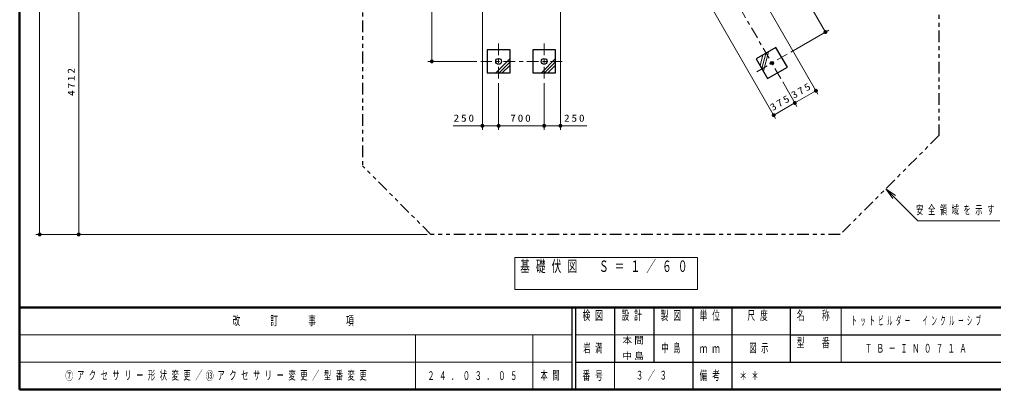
# Model space of a CAD drawing. Units: millimetres on the paper, scale 1:60. Extents: x -385 to 0, y -594 to 267.
# Drawn here: x -385 to -135.4, y -594 to -499.3 of the extents above; entities that cross this region are included whole.
import ezdxf
from ezdxf.enums import TextEntityAlignment as Align

# ---------------------------------------------------------------- set-up
doc = ezdxf.new("R2010")
doc.units = ezdxf.units.MM
doc.linetypes.add('USER2', pattern=[6, 3, -1, 1, -1])
doc.linetypes.add('USER3', pattern=[8, 3, -1, 1, -1, 1, -1])
doc.layers.add('1_60', color=7, linetype='Continuous', lineweight=25)
doc.layers.add('NAKAMURA図枠', color=7, linetype='Continuous', lineweight=13)
doc.layers.add('図面情報', color=7, linetype='Continuous')
doc.styles.add('ＭＳ ゴシック', font='')
doc.styles.get('ＭＳ ゴシック').set_extended_font_data('MS Gothic')

# ---------------------------------------------------------------- blocks, each defined once
blk = doc.blocks.new('filled_dot')
at = {"color": 0, "linetype": 'Continuous', "lineweight": -2, "const_width": 1.25}
blk.add_lwpolyline([(-0.625, 0, 1), (0.625, 0, 1)], format="xyb", close=True, dxfattribs=at)

msp = doc.modelspace()

# ---------------------------------------------------------------- linework, layer by layer
at = {"layer": '1_60', "lineweight": 13}
for p, q in [((-379.83, -554.301), (-379.83, -352.76)), ((-203.923, -458.464), (-178.498, -502.502)), ((-211.745, -464.136), (-180.422, -518.389)), ((-222.571, -470.386), (-191.248, -524.639)), ((-369.83, -554.301), (-369.83, -475.77)), ((-279.348, -509.991), (-279.348, -475.77)), ((-266.396, -481.353), (-266.396, -527.481)), ((-246.396, -481.353), (-246.396, -527.481)), ((-187.398, -507.64), (-177.632, -502.002)), ((-195.232, -511.071), (-194.511, -508.379)), ((-194.82, -511.785), (-193.797, -507.967)), ((-194.407, -512.499), (-193.082, -507.554)), ((-267.813, -509.991), (-280.348, -509.991)), ((-259.313, -509.288), (-262.933, -512.908)), ((-259.313, -510.113), (-262.108, -512.908)), ((-259.313, -510.938), (-261.283, -512.908)), ((-247.646, -509.288), (-251.266, -512.908)), ((-247.646, -510.113), (-250.441, -512.908)), ((-247.646, -510.938), (-249.616, -512.908)), ((-262.229, -515.575), (-262.229, -527.481)), ((-250.563, -515.575), (-250.563, -527.481)), ((-189.441, -515.267), (-185.835, -521.514)), ((-180.922, -517.523), (-186.335, -520.648)), ((-186.335, -520.648), (-191.748, -523.773)), ((-262.229, -526.481), (-273.92, -526.481)), ((-250.563, -526.481), (-262.229, -526.481)), ((-239.596, -526.481), (-250.563, -526.481)), ((-161.262, -545.075), (-163.03, -542.6)), ((-163.03, -542.6), (-160.555, -544.368)), ((-163.03, -542.6), (-160.908, -544.721)), ((-295.713, -554.301), (-380.83, -554.301)), ((-280.565, -554.301), (-370.83, -554.301)), ((-258.113, -560.234), (-258.113, -568.367)), ((-211.313, -560.234), (-258.113, -560.234)), ((-211.313, -568.367), (-211.313, -560.234)), ((-258.113, -568.367), (-211.313, -568.367))]:
    msp.add_line(p, q, dxfattribs=at)
at = {"layer": '1_60', "linetype": 'USER2', "lineweight": 13}
for p, q in [((-189.941, -514.401), (-217.671, -466.373)), ((-262.229, -505.408), (-262.229, -514.575)), ((-250.563, -505.408), (-250.563, -514.575)), ((-188.264, -508.14), (-196.202, -512.724)), ((-245.979, -509.991), (-266.813, -509.991))]:
    msp.add_line(p, q, dxfattribs=at)
at = {"layer": '1_60', "color": 2, "linetype": 'USER3'}
for p, q in [((-149.415, -470.119), (-149.415, -529.003)), ((-297.139, -483.504), (-297.139, -536.727)), ((-149.415, -529.003), (-174.712, -554.301)), ((-279.565, -554.301), (-297.139, -536.727)), ((-174.712, -554.301), (-279.565, -554.301))]:
    msp.add_line(p, q, dxfattribs=at)
at = {"layer": '1_60'}
for p, q in [((-191.165, -506.448), (-196.217, -509.364)), ((-188.249, -511.5), (-191.165, -506.448)), ((-259.313, -507.074), (-265.146, -507.074)), ((-265.146, -507.074), (-265.146, -512.908)), ((-259.313, -512.908), (-259.313, -507.074)), ((-247.646, -507.074), (-253.479, -507.074)), ((-253.479, -507.074), (-253.479, -512.908)), ((-247.646, -512.908), (-247.646, -507.074)), ((-196.217, -509.364), (-193.301, -514.416)), ((-193.301, -514.416), (-188.249, -511.5)), ((-265.146, -512.908), (-259.313, -512.908)), ((-253.479, -512.908), (-247.646, -512.908))]:
    msp.add_line(p, q, dxfattribs=at)
at = {"layer": '1_60', "lineweight": 13}
msp.add_lwpolyline([(-163.03, -542.6), (-154.82, -550.809), (-133.82, -550.809)], dxfattribs=at)
at = {"layer": '1_60'}
for centre, radius in [((-262.229, -509.991), 0.743), ((-250.563, -509.991), 0.743), ((-192.233, -510.432), 0.405)]:
    msp.add_circle(centre, radius, dxfattribs=at)
at = {"layer": 'NAKAMURA図枠', "lineweight": 50}
for p, q in [((-385, -327), (-385, -594)), ((-385, -573), (0, -573)), ((-385, -594), (0, -594))]:
    msp.add_line(p, q, dxfattribs=at)
at = {"layer": 'NAKAMURA図枠', "color": 211, "lineweight": 25}
for p, q in [((-243.5, -573), (-243.5, -594)), ((-242.5, -573), (-242.5, -594)), ((-232.5, -573), (-232.5, -587)), ((-222.5, -573), (-222.5, -587)), ((-212.5, -573), (-212.5, -594)), ((-202.5, -573), (-202.5, -587)), ((-187.5, -573), (-187.5, -587)), ((-187.5, -580), (-70, -580)), ((-242.5, -587), (0, -587))]:
    msp.add_line(p, q, dxfattribs=at)
at = {"layer": 'NAKAMURA図枠'}
for p, q in [((-174.5, -573), (-174.5, -587)), ((-385, -580), (-243.5, -580)), ((-283.5, -580), (-283.5, -594)), ((-253.5, -580), (-253.5, -594)), ((-242.5, -580), (-187.5, -580)), ((-385, -587), (-243.5, -587)), ((-232.5, -587), (-232.5, -594))]:
    msp.add_line(p, q, dxfattribs=at)
at = {"layer": 'NAKAMURA図枠', "lineweight": 25}
msp.add_line((-202.5, -587), (-202.5, -594), dxfattribs=at)

# ---------------------------------------------------------------- block references
at = {"layer": '1_60', "lineweight": 13, "xscale": 0.4, "yscale": 0.4}
for p, rotation in [((-178.498, -502.502), 120), ((-279.348, -509.991), 90), ((-180.922, -517.523), 210), ((-186.335, -520.648), 30), ((-186.335, -520.648), 210), ((-191.748, -523.773), 30), ((-262.229, -526.481), 180), ((-250.563, -526.481), 180), ((-246.396, -526.481), 180), ((-379.83, -554.301), 90), ((-369.83, -554.301), 90)]:
    msp.add_blockref('filled_dot', p, dxfattribs=dict(at, rotation=rotation))
for p in [(-266.396, -526.481), (-262.229, -526.481), (-250.563, -526.481)]:
    msp.add_blockref('filled_dot', p, dxfattribs=at)

# ---------------------------------------------------------------- texts
at = {"layer": '1_60', "char_height": 1.833, "attachment_point": 8, "style": 'ＭＳ ゴシック'}
for s, insert, rotation in [('\\T1.33;\\W1.15;4712', (-370.83, -515.035), 90), ('\\T1.33;\\W1.15;375', (-184.129, -518.219), 30), ('\\T1.33;\\W1.15;375', (-189.541, -521.344), 30)]:
    msp.add_mtext(s, dxfattribs=dict(at, insert=insert, rotation=rotation))
at = {"layer": '1_60', "style": 'ＭＳ ゴシック'}
for s, insert, char_height, attachment_point in [('\\T1.33;\\W1.15;250', (-270.909, -525.481), 1.833, 8), ('\\T1.33;\\W1.15;700', (-256.396, -525.481), 1.833, 8), ('\\T1.33;\\W1.15;250', (-242.606, -525.481), 1.833, 8), ('\\T1.64;\\W0.6;安全領域を示す', (-155.237, -548.159), 2.199, 4), ('\\T1.64;\\W0.6;基礎伏図\u3000Ｓ＝１／６０', (-256.713, -560.967), 2.933, 1)]:
    msp.add_mtext(s, dxfattribs=dict(at, insert=insert, char_height=char_height, attachment_point=attachment_point))
at = {"layer": 'NAKAMURA図枠', "color": 4, "char_height": 2.346, "style": 'ＭＳ ゴシック'}
for s, insert, attachment_point in [('\\T1.64;\\W0.6;検図', (-237.5, -573.833), 2), ('\\T1.64;\\W0.6;設計', (-227.5, -573.833), 2), ('\\T1.64;\\W0.6;製図', (-217.5, -573.833), 2), ('\\T1.64;\\W0.6;単位', (-207.5, -573.833), 2), ('\\T1.64;\\W0.6;尺度', (-195.25, -573.833), 2), ('\\T1.64;\\W0.6;名\u3000称', (-181, -573.833), 2), ('\\T1.64;\\W0.6;改\u3000\u3000訂\u3000\u3000事\u3000\u3000項', (-314.25, -576.5), 5), ('\\T1.64;\\W0.6;型\u3000番', (-181, -580.833), 2), ('\\T1.64;\\W0.6;ｍｍ', (-207.5, -583.5), 5), ('\\T1.64;\\W0.6;番号', (-237.5, -590.5), 5), ('\\T1.64;\\W0.6;備考', (-207.5, -590.5), 5)]:
    msp.add_mtext(s, dxfattribs=dict(at, insert=insert, attachment_point=attachment_point))
at = {"layer": '図面情報', "style": 'ＭＳ ゴシック', "width": 0.65}
for s, p in [('⑦', (-373.25, -590.5)), ('⑬', (-337.25, -590.5))]:
    msp.add_text(s, height=2.199, dxfattribs=at).set_placement(p, align=Align.MIDDLE_LEFT)
at = {"layer": '図面情報', "style": 'ＭＳ ゴシック'}
for s, insert, char_height, attachment_point in [('\\T1.64;\\W0.45;トットビルダー\u3000インクルーシブ', (-154.75, -576.5), 2.199, 5), ('\\T1.23;本間', (-230.5, -581.5), 1.76, 4), ('\\T1.64;\\W0.6;岩満', (-237.5, -583.5), 2.199, 5), ('\\T1.64;\\W0.6;中島', (-217.5, -583.5), 2.199, 5), ('\\T1.64;\\W0.6;図示', (-198, -583.5), 2.199, 4), ('\\T1.64;\\W0.6;ＴＢ－ＩＮ０７１Ａ', (-154.75, -583.5), 2.199, 5), ('\\T1.23;中島', (-230.5, -585.5), 1.76, 4), ('\\T1.64;\\W0.6;アクセサリー形状変更／', (-370.25, -590.5), 2.199, 4), ('\\T1.64;\\W0.6;アクセサリー変更／型番変更', (-334.25, -590.5), 2.199, 4), ('\\T1.64;\\W0.6;本間', (-251.5, -590.5), 2.199, 4), ('\\T1.64;\\W0.6;３／３', (-222.5, -590.5), 2.199, 5), ('\\T1.64;\\W0.6;２４．０３．０５', (-280.5, -590.5), 2.199, 4), ('\\T1.64;\\W0.6;＊＊', (-200.5, -590.5), 2.199, 4)]:
    msp.add_mtext(s, dxfattribs=dict(at, insert=insert, char_height=char_height, attachment_point=attachment_point))

doc.saveas('drawing.dxf')
